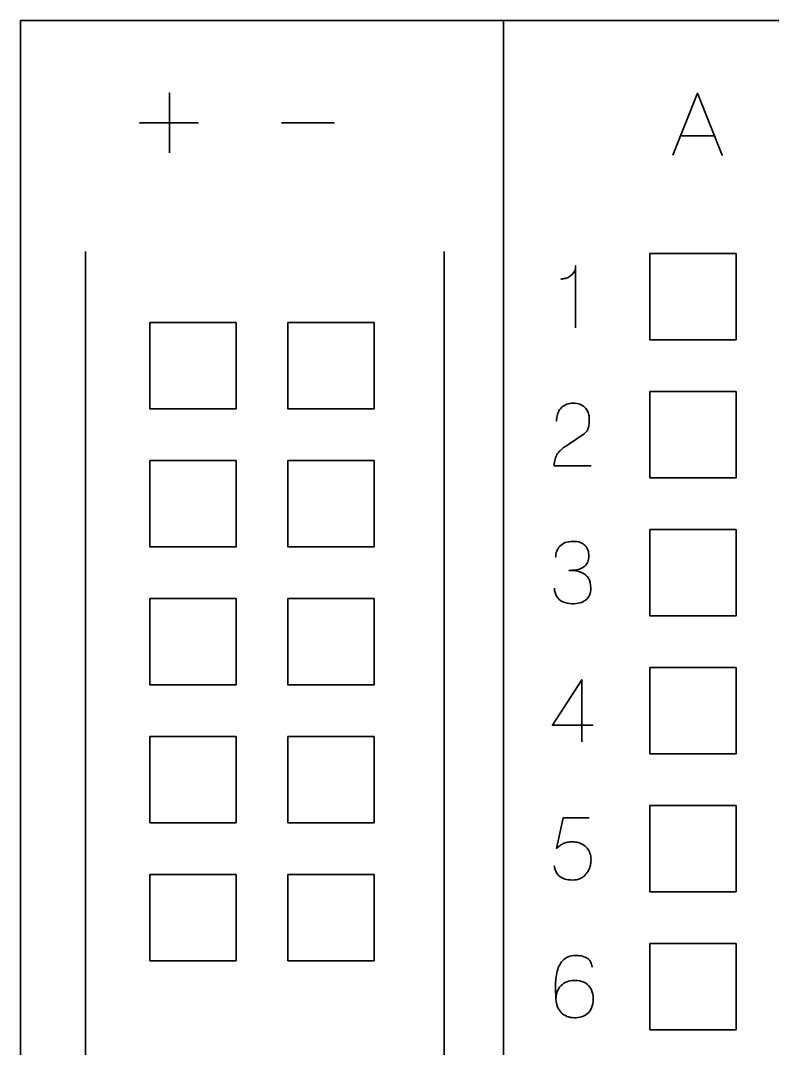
# Model space of a CAD drawing. Header units: centimetres. Extents: x -13.14 to -7.86, y -19.04 to -10.66.
# Drawn here: x -13.135 to -11.751, y -12.551 to -10.659 of the extents above; entities that cross this region are included whole.
import ezdxf

# ---------------------------------------------------------------- set-up
doc = ezdxf.new("R2010")
doc.units = ezdxf.units.CM
doc.header["$MEASUREMENT"] = 0
doc.layers.add('Layer 1', color=7, linetype='Continuous')

msp = doc.modelspace()

# ---------------------------------------------------------------- linework, layer by layer
at = {"layer": 'Layer 1', "color": 250, "lineweight": 35}
for points, knots in [([(-13.13514, -10.659), (-13.13514, -10.659), (-12.24614, -10.659), (-12.24614, -10.659), (-12.24614, -10.659), (-12.24614, -10.659), (-12.24614, -19.041), (-12.24614, -19.041), (-12.24614, -19.041), (-12.24614, -19.041), (-13.13514, -19.041), (-13.13514, -19.041), (-13.13514, -19.041), (-13.13514, -19.041), (-13.13514, -10.659), (-13.13514, -10.659)], [0, 0, 0, 0, 0.25, 0.25, 0.25, 0.25, 0.5, 0.5, 0.5, 0.5, 0.75, 0.75, 0.75, 0.75, 1, 1, 1, 1]), ([(-12.24632, -10.659), (-12.24632, -10.659), (-8.75382, -10.659), (-8.75382, -10.659), (-8.75382, -10.659), (-8.75382, -10.659), (-8.75382, -19.041), (-8.75382, -19.041), (-8.75382, -19.041), (-8.75382, -19.041), (-12.24632, -19.041), (-12.24632, -19.041), (-12.24632, -19.041), (-12.24632, -19.041), (-12.24632, -10.659), (-12.24632, -10.659)], [0, 0, 0, 0, 0.25, 0.25, 0.25, 0.25, 0.5, 0.5, 0.5, 0.5, 0.75, 0.75, 0.75, 0.75, 1, 1, 1, 1]), ([(-12.86072, -10.90247), (-12.86072, -10.90247), (-12.86072, -10.84727), (-12.86072, -10.84727), (-12.86072, -10.84727), (-12.86072, -10.84727), (-12.91574, -10.84727), (-12.91574, -10.84727), (-12.91574, -10.84727), (-12.91574, -10.84727), (-12.86072, -10.84727), (-12.86072, -10.84727), (-12.86072, -10.84727), (-12.86072, -10.84727), (-12.86072, -10.79208), (-12.86072, -10.79208), (-12.86072, -10.79208), (-12.86072, -10.79208), (-12.86072, -10.84727), (-12.86072, -10.84727), (-12.86072, -10.84727), (-12.86072, -10.84727), (-12.80824, -10.84727), (-12.80824, -10.84727), (-12.80824, -10.84727), (-12.80824, -10.84727), (-12.86072, -10.84727), (-12.86072, -10.84727), (-12.86072, -10.84727), (-12.86072, -10.84727), (-12.86072, -10.90247), (-12.86072, -10.90247)], [0, 0, 0, 0, 0.125, 0.125, 0.125, 0.125, 0.25, 0.25, 0.25, 0.25, 0.375, 0.375, 0.375, 0.375, 0.5, 0.5, 0.5, 0.5, 0.625, 0.625, 0.625, 0.625, 0.75, 0.75, 0.75, 0.75, 0.875, 0.875, 0.875, 0.875, 1, 1, 1, 1]), ([(-11.93421, -10.90704), (-11.93421, -10.90704), (-11.8889, -10.79279), (-11.8889, -10.79279), (-11.8889, -10.79279), (-11.8889, -10.79279), (-11.84343, -10.90704), (-11.84343, -10.90704), (-11.84343, -10.90704), (-11.84343, -10.90704), (-11.8889, -10.79279), (-11.8889, -10.79279), (-11.8889, -10.79279), (-11.8889, -10.79279), (-11.93421, -10.90704), (-11.93421, -10.90704)], [0, 0, 0, 0, 0.25, 0.25, 0.25, 0.25, 0.5, 0.5, 0.5, 0.5, 0.75, 0.75, 0.75, 0.75, 1, 1, 1, 1]), ([(-12.65478, -10.84727), (-12.65478, -10.84727), (-12.55786, -10.84727), (-12.55786, -10.84727), (-12.55786, -10.84727), (-12.55786, -10.84727), (-12.65478, -10.84727), (-12.65478, -10.84727)], [0, 0, 0, 0, 0.5, 0.5, 0.5, 0.5, 1, 1, 1, 1]), ([(-11.91995, -10.87107), (-11.91995, -10.87107), (-11.85785, -10.87107), (-11.85785, -10.87107), (-11.85785, -10.87107), (-11.85785, -10.87107), (-11.91995, -10.87107), (-11.91995, -10.87107)], [0, 0, 0, 0, 0.5, 0.5, 0.5, 0.5, 1, 1, 1, 1]), ([(-11.97644, -11.08803), (-11.97644, -11.08803), (-11.81769, -11.08803), (-11.81769, -11.08803), (-11.81769, -11.08803), (-11.81769, -11.08803), (-11.81769, -11.24678), (-11.81769, -11.24678), (-11.81769, -11.24678), (-11.81769, -11.24678), (-11.97644, -11.24678), (-11.97644, -11.24678), (-11.97644, -11.24678), (-11.97644, -11.24678), (-11.97644, -11.08803), (-11.97644, -11.08803)], [0, 0, 0, 0, 0.25, 0.25, 0.25, 0.25, 0.5, 0.5, 0.5, 0.5, 0.75, 0.75, 0.75, 0.75, 1, 1, 1, 1]), ([(-12.1132, -11.22454), (-12.1132, -11.22454), (-12.1132, -11.11029), (-12.1132, -11.11029), (-12.1132, -11.11029), (-12.11322, -11.11417), (-12.11391, -11.1175), (-12.11523, -11.12027), (-12.11523, -11.12027), (-12.11653, -11.12307), (-12.11824, -11.12537), (-12.12036, -11.12722), (-12.12036, -11.12722), (-12.12247, -11.12907), (-12.12474, -11.13055), (-12.12717, -11.13166), (-12.12717, -11.13166), (-12.1296, -11.13274), (-12.13194, -11.13356), (-12.13421, -11.13406), (-12.13421, -11.13406), (-12.13651, -11.13459), (-12.13846, -11.1349), (-12.14013, -11.13501), (-12.14013, -11.13501), (-12.13846, -11.1349), (-12.13651, -11.13459), (-12.13421, -11.13406), (-12.13421, -11.13406), (-12.13194, -11.13356), (-12.1296, -11.13274), (-12.12717, -11.13166), (-12.12717, -11.13166), (-12.12474, -11.13055), (-12.12247, -11.12907), (-12.12036, -11.12722), (-12.12036, -11.12722), (-12.11824, -11.12537), (-12.11653, -11.12307), (-12.11523, -11.12027), (-12.11523, -11.12027), (-12.11391, -11.1175), (-12.11322, -11.11417), (-12.1132, -11.11029), (-12.1132, -11.11029), (-12.1132, -11.11029), (-12.1132, -11.22454), (-12.1132, -11.22454)], [0, 0, 0, 0, 0.0833333, 0.0833333, 0.0833333, 0.0833333, 0.1666667, 0.1666667, 0.1666667, 0.1666667, 0.25, 0.25, 0.25, 0.25, 0.3333333, 0.3333333, 0.3333333, 0.3333333, 0.4166667, 0.4166667, 0.4166667, 0.4166667, 0.5, 0.5, 0.5, 0.5, 0.5833333, 0.5833333, 0.5833333, 0.5833333, 0.6666667, 0.6666667, 0.6666667, 0.6666667, 0.75, 0.75, 0.75, 0.75, 0.8333333, 0.8333333, 0.8333333, 0.8333333, 0.9166667, 0.9166667, 0.9166667, 0.9166667, 1, 1, 1, 1]), ([(-12.89701, -11.21503), (-12.89701, -11.21503), (-12.73826, -11.21503), (-12.73826, -11.21503), (-12.73826, -11.21503), (-12.73826, -11.21503), (-12.73826, -11.37378), (-12.73826, -11.37378), (-12.73826, -11.37378), (-12.73826, -11.37378), (-12.89701, -11.37378), (-12.89701, -11.37378), (-12.89701, -11.37378), (-12.89701, -11.37378), (-12.89701, -11.21503), (-12.89701, -11.21503)], [0, 0, 0, 0, 0.25, 0.25, 0.25, 0.25, 0.5, 0.5, 0.5, 0.5, 0.75, 0.75, 0.75, 0.75, 1, 1, 1, 1]), ([(-12.64301, -11.21503), (-12.64301, -11.21503), (-12.48426, -11.21503), (-12.48426, -11.21503), (-12.48426, -11.21503), (-12.48426, -11.21503), (-12.48426, -11.37378), (-12.48426, -11.37378), (-12.48426, -11.37378), (-12.48426, -11.37378), (-12.64301, -11.37378), (-12.64301, -11.37378), (-12.64301, -11.37378), (-12.64301, -11.37378), (-12.64301, -11.21503), (-12.64301, -11.21503)], [0, 0, 0, 0, 0.25, 0.25, 0.25, 0.25, 0.5, 0.5, 0.5, 0.5, 0.75, 0.75, 0.75, 0.75, 1, 1, 1, 1]), ([(-11.97644, -11.34203), (-11.97644, -11.34203), (-11.81769, -11.34203), (-11.81769, -11.34203), (-11.81769, -11.34203), (-11.81769, -11.34203), (-11.81769, -11.50078), (-11.81769, -11.50078), (-11.81769, -11.50078), (-11.81769, -11.50078), (-11.97644, -11.50078), (-11.97644, -11.50078), (-11.97644, -11.50078), (-11.97644, -11.50078), (-11.97644, -11.34203), (-11.97644, -11.34203)], [0, 0, 0, 0, 0.25, 0.25, 0.25, 0.25, 0.5, 0.5, 0.5, 0.5, 0.75, 0.75, 0.75, 0.75, 1, 1, 1, 1]), ([(-12.08477, -11.47854), (-12.08477, -11.47854), (-12.15273, -11.47854), (-12.15273, -11.47854), (-12.15273, -11.47854), (-12.15259, -11.47394), (-12.15201, -11.46988), (-12.15104, -11.46639), (-12.15104, -11.46639), (-12.15003, -11.46291), (-12.14869, -11.45984), (-12.14702, -11.4572), (-12.14702, -11.4572), (-12.14533, -11.45456), (-12.14341, -11.45221), (-12.14122, -11.45015), (-12.14122, -11.45015), (-12.13903, -11.44806), (-12.13668, -11.44616), (-12.13414, -11.44437), (-12.13414, -11.44437), (-12.13161, -11.4426), (-12.12899, -11.44083), (-12.12627, -11.43908), (-12.12627, -11.43908), (-12.12627, -11.43908), (-12.09918, -11.42102), (-12.09918, -11.42102), (-12.09918, -11.42102), (-12.0964, -11.41906), (-12.09424, -11.41693), (-12.09271, -11.41463), (-12.09271, -11.41463), (-12.09116, -11.41233), (-12.09008, -11.4099), (-12.08942, -11.40734), (-12.08942, -11.40734), (-12.08878, -11.4048), (-12.08839, -11.40219), (-12.08825, -11.39955), (-12.08825, -11.39955), (-12.08812, -11.39688), (-12.08807, -11.39421), (-12.08809, -11.39155), (-12.08809, -11.39155), (-12.08809, -11.38935), (-12.08839, -11.387), (-12.08897, -11.38447), (-12.08897, -11.38447), (-12.08957, -11.38196), (-12.09052, -11.37945), (-12.09187, -11.37697), (-12.09187, -11.37697), (-12.09321, -11.37448), (-12.095, -11.37221), (-12.09725, -11.37015), (-12.09725, -11.37015), (-12.09949, -11.36812), (-12.10227, -11.36648), (-12.10557, -11.36524), (-12.10557, -11.36524), (-12.10887, -11.364), (-12.11275, -11.36337), (-12.11724, -11.36334), (-12.11724, -11.36334), (-12.12176, -11.36337), (-12.12575, -11.364), (-12.12918, -11.36521), (-12.12918, -11.36521), (-12.13261, -11.36643), (-12.13554, -11.36812), (-12.13797, -11.37026), (-12.13797, -11.37026), (-12.1404, -11.3724), (-12.14236, -11.37488), (-12.14389, -11.37765), (-12.14389, -11.37765), (-12.14541, -11.38043), (-12.14652, -11.38338), (-12.14723, -11.3865), (-12.14723, -11.3865), (-12.14795, -11.38962), (-12.14829, -11.39279), (-12.14829, -11.39598), (-12.14829, -11.39598), (-12.14829, -11.39279), (-12.14795, -11.38962), (-12.14723, -11.3865), (-12.14723, -11.3865), (-12.14652, -11.38338), (-12.14541, -11.38043), (-12.14389, -11.37765), (-12.14389, -11.37765), (-12.14236, -11.37488), (-12.1404, -11.3724), (-12.13797, -11.37026), (-12.13797, -11.37026), (-12.13554, -11.36812), (-12.13261, -11.36643), (-12.12918, -11.36521), (-12.12918, -11.36521), (-12.12575, -11.364), (-12.12176, -11.36337), (-12.11724, -11.36334), (-12.11724, -11.36334), (-12.11275, -11.36337), (-12.10887, -11.364), (-12.10557, -11.36524), (-12.10557, -11.36524), (-12.10227, -11.36648), (-12.09949, -11.36812), (-12.09725, -11.37015), (-12.09725, -11.37015), (-12.095, -11.37221), (-12.09321, -11.37448), (-12.09187, -11.37697), (-12.09187, -11.37697), (-12.09052, -11.37945), (-12.08957, -11.38196), (-12.08897, -11.38447), (-12.08897, -11.38447), (-12.08839, -11.387), (-12.08809, -11.38935), (-12.08809, -11.39155), (-12.08809, -11.39155), (-12.08807, -11.39421), (-12.08812, -11.39688), (-12.08825, -11.39955), (-12.08825, -11.39955), (-12.08839, -11.40219), (-12.08878, -11.4048), (-12.08942, -11.40734), (-12.08942, -11.40734), (-12.09008, -11.4099), (-12.09116, -11.41233), (-12.09271, -11.41463), (-12.09271, -11.41463), (-12.09424, -11.41693), (-12.0964, -11.41906), (-12.09918, -11.42102), (-12.09918, -11.42102), (-12.09918, -11.42102), (-12.12627, -11.43908), (-12.12627, -11.43908), (-12.12627, -11.43908), (-12.12899, -11.44083), (-12.13161, -11.4426), (-12.13414, -11.44437), (-12.13414, -11.44437), (-12.13668, -11.44616), (-12.13903, -11.44806), (-12.14122, -11.45015), (-12.14122, -11.45015), (-12.14341, -11.45221), (-12.14533, -11.45456), (-12.14702, -11.4572), (-12.14702, -11.4572), (-12.14869, -11.45984), (-12.15003, -11.46291), (-12.15104, -11.46639), (-12.15104, -11.46639), (-12.15201, -11.46988), (-12.15259, -11.47394), (-12.15273, -11.47854), (-12.15273, -11.47854), (-12.15273, -11.47854), (-12.08477, -11.47854), (-12.08477, -11.47854)], [0, 0, 0, 0, 0.0238095, 0.0238095, 0.0238095, 0.0238095, 0.047619, 0.047619, 0.047619, 0.047619, 0.0714286, 0.0714286, 0.0714286, 0.0714286, 0.0952381, 0.0952381, 0.0952381, 0.0952381, 0.1190476, 0.1190476, 0.1190476, 0.1190476, 0.1428571, 0.1428571, 0.1428571, 0.1428571, 0.1666667, 0.1666667, 0.1666667, 0.1666667, 0.1904762, 0.1904762, 0.1904762, 0.1904762, 0.2142857, 0.2142857, 0.2142857, 0.2142857, 0.2380952, 0.2380952, 0.2380952, 0.2380952, 0.2619048, 0.2619048, 0.2619048, 0.2619048, 0.2857143, 0.2857143, 0.2857143, 0.2857143, 0.3095238, 0.3095238, 0.3095238, 0.3095238, 0.3333333, 0.3333333, 0.3333333, 0.3333333, 0.3571429, 0.3571429, 0.3571429, 0.3571429, 0.3809524, 0.3809524, 0.3809524, 0.3809524, 0.4047619, 0.4047619, 0.4047619, 0.4047619, 0.4285714, 0.4285714, 0.4285714, 0.4285714, 0.452381, 0.452381, 0.452381, 0.452381, 0.4761905, 0.4761905, 0.4761905, 0.4761905, 0.5, 0.5, 0.5, 0.5, 0.5238095, 0.5238095, 0.5238095, 0.5238095, 0.547619, 0.547619, 0.547619, 0.547619, 0.5714286, 0.5714286, 0.5714286, 0.5714286, 0.5952381, 0.5952381, 0.5952381, 0.5952381, 0.6190476, 0.6190476, 0.6190476, 0.6190476, 0.6428571, 0.6428571, 0.6428571, 0.6428571, 0.6666667, 0.6666667, 0.6666667, 0.6666667, 0.6904762, 0.6904762, 0.6904762, 0.6904762, 0.7142857, 0.7142857, 0.7142857, 0.7142857, 0.7380952, 0.7380952, 0.7380952, 0.7380952, 0.7619048, 0.7619048, 0.7619048, 0.7619048, 0.7857143, 0.7857143, 0.7857143, 0.7857143, 0.8095238, 0.8095238, 0.8095238, 0.8095238, 0.8333333, 0.8333333, 0.8333333, 0.8333333, 0.8571429, 0.8571429, 0.8571429, 0.8571429, 0.8809524, 0.8809524, 0.8809524, 0.8809524, 0.9047619, 0.9047619, 0.9047619, 0.9047619, 0.9285714, 0.9285714, 0.9285714, 0.9285714, 0.952381, 0.952381, 0.952381, 0.952381, 0.9761905, 0.9761905, 0.9761905, 0.9761905, 1, 1, 1, 1]), ([(-12.89701, -11.46903), (-12.89701, -11.46903), (-12.73826, -11.46903), (-12.73826, -11.46903), (-12.73826, -11.46903), (-12.73826, -11.46903), (-12.73826, -11.62778), (-12.73826, -11.62778), (-12.73826, -11.62778), (-12.73826, -11.62778), (-12.89701, -11.62778), (-12.89701, -11.62778), (-12.89701, -11.62778), (-12.89701, -11.62778), (-12.89701, -11.46903), (-12.89701, -11.46903)], [0, 0, 0, 0, 0.25, 0.25, 0.25, 0.25, 0.5, 0.5, 0.5, 0.5, 0.75, 0.75, 0.75, 0.75, 1, 1, 1, 1]), ([(-12.64301, -11.46903), (-12.64301, -11.46903), (-12.48426, -11.46903), (-12.48426, -11.46903), (-12.48426, -11.46903), (-12.48426, -11.46903), (-12.48426, -11.62778), (-12.48426, -11.62778), (-12.48426, -11.62778), (-12.48426, -11.62778), (-12.64301, -11.62778), (-12.64301, -11.62778), (-12.64301, -11.62778), (-12.64301, -11.62778), (-12.64301, -11.46903), (-12.64301, -11.46903)], [0, 0, 0, 0, 0.25, 0.25, 0.25, 0.25, 0.5, 0.5, 0.5, 0.5, 0.75, 0.75, 0.75, 0.75, 1, 1, 1, 1]), ([(-11.97644, -11.59603), (-11.97644, -11.59603), (-11.81769, -11.59603), (-11.81769, -11.59603), (-11.81769, -11.59603), (-11.81769, -11.59603), (-11.81769, -11.75478), (-11.81769, -11.75478), (-11.81769, -11.75478), (-11.81769, -11.75478), (-11.97644, -11.75478), (-11.97644, -11.75478), (-11.97644, -11.75478), (-11.97644, -11.75478), (-11.97644, -11.59603), (-11.97644, -11.59603)], [0, 0, 0, 0, 0.25, 0.25, 0.25, 0.25, 0.5, 0.5, 0.5, 0.5, 0.75, 0.75, 0.75, 0.75, 1, 1, 1, 1]), ([(-12.15218, -11.70386), (-12.15215, -11.70956), (-12.15083, -11.71453), (-12.14821, -11.71883), (-12.14821, -11.71883), (-12.1456, -11.72311), (-12.14189, -11.72647), (-12.13703, -11.72887), (-12.13703, -11.72887), (-12.13217, -11.73127), (-12.12633, -11.73249), (-12.11954, -11.73254), (-12.11954, -11.73254), (-12.11445, -11.73254), (-12.10982, -11.73201), (-12.10563, -11.7309), (-12.10563, -11.7309), (-12.10145, -11.72979), (-12.09786, -11.72808), (-12.09482, -11.72573), (-12.09482, -11.72573), (-12.0918, -11.72338), (-12.08947, -11.72034), (-12.08781, -11.71664), (-12.08781, -11.71664), (-12.08617, -11.71292), (-12.08535, -11.70845), (-12.08533, -11.70322), (-12.08533, -11.70322), (-12.0853, -11.69625), (-12.08673, -11.69036), (-12.08955, -11.68558), (-12.08955, -11.68558), (-12.09237, -11.6808), (-12.09675, -11.67721), (-12.10264, -11.67475), (-12.10264, -11.67475), (-12.10853, -11.6723), (-12.11608, -11.67106), (-12.12525, -11.67106), (-12.12525, -11.67106), (-12.11841, -11.67108), (-12.11268, -11.67045), (-12.108, -11.66916), (-12.108, -11.66916), (-12.10335, -11.66786), (-12.09963, -11.66604), (-12.09683, -11.66366), (-12.09683, -11.66366), (-12.09403, -11.66131), (-12.092, -11.65851), (-12.09079, -11.65529), (-12.09079, -11.65529), (-12.08955, -11.6521), (-12.08894, -11.64858), (-12.08897, -11.64475), (-12.08897, -11.64475), (-12.08894, -11.64092), (-12.08947, -11.63738), (-12.09053, -11.63411), (-12.09053, -11.63411), (-12.09156, -11.63084), (-12.09324, -11.62796), (-12.09554, -11.6255), (-12.09554, -11.6255), (-12.09783, -11.62304), (-12.10087, -11.62112), (-12.1046, -11.61974), (-12.1046, -11.61974), (-12.10835, -11.61837), (-12.11291, -11.61768), (-12.11828, -11.61766), (-12.11828, -11.61766), (-12.12361, -11.61768), (-12.12829, -11.61848), (-12.13225, -11.62001), (-12.13225, -11.62001), (-12.13623, -11.62154), (-12.13951, -11.62363), (-12.14215, -11.62629), (-12.14215, -11.62629), (-12.14476, -11.62896), (-12.14671, -11.632), (-12.148, -11.63543), (-12.148, -11.63543), (-12.14932, -11.63886), (-12.14996, -11.64251), (-12.14996, -11.64634), (-12.14996, -11.64634), (-12.14996, -11.64251), (-12.14932, -11.63886), (-12.148, -11.63543), (-12.148, -11.63543), (-12.14671, -11.632), (-12.14476, -11.62896), (-12.14215, -11.62629), (-12.14215, -11.62629), (-12.13951, -11.62363), (-12.13623, -11.62154), (-12.13225, -11.62001), (-12.13225, -11.62001), (-12.12829, -11.61848), (-12.12361, -11.61768), (-12.11828, -11.61766), (-12.11828, -11.61766), (-12.11291, -11.61768), (-12.10835, -11.61837), (-12.1046, -11.61974), (-12.1046, -11.61974), (-12.10087, -11.62112), (-12.09783, -11.62304), (-12.09554, -11.6255), (-12.09554, -11.6255), (-12.09324, -11.62796), (-12.09156, -11.63084), (-12.09053, -11.63411), (-12.09053, -11.63411), (-12.08947, -11.63738), (-12.08894, -11.64092), (-12.08897, -11.64475), (-12.08897, -11.64475), (-12.08894, -11.64858), (-12.08955, -11.6521), (-12.09079, -11.65529), (-12.09079, -11.65529), (-12.092, -11.65851), (-12.09403, -11.66131), (-12.09683, -11.66366), (-12.09683, -11.66366), (-12.09963, -11.66604), (-12.10335, -11.66786), (-12.108, -11.66916), (-12.108, -11.66916), (-12.11268, -11.67045), (-12.11841, -11.67108), (-12.12525, -11.67106), (-12.12525, -11.67106), (-12.11608, -11.67106), (-12.10853, -11.6723), (-12.10264, -11.67475), (-12.10264, -11.67475), (-12.09675, -11.67721), (-12.09237, -11.6808), (-12.08955, -11.68558), (-12.08955, -11.68558), (-12.08673, -11.69036), (-12.0853, -11.69625), (-12.08533, -11.70322), (-12.08533, -11.70322), (-12.08535, -11.70845), (-12.08617, -11.71292), (-12.08781, -11.71664), (-12.08781, -11.71664), (-12.08947, -11.72034), (-12.0918, -11.72338), (-12.09482, -11.72573), (-12.09482, -11.72573), (-12.09786, -11.72808), (-12.10145, -11.72979), (-12.10563, -11.7309), (-12.10563, -11.7309), (-12.10982, -11.73201), (-12.11445, -11.73254), (-12.11954, -11.73254), (-12.11954, -11.73254), (-12.12633, -11.73249), (-12.13217, -11.73127), (-12.13703, -11.72887), (-12.13703, -11.72887), (-12.14189, -11.72647), (-12.1456, -11.72311), (-12.14821, -11.71883), (-12.14821, -11.71883), (-12.15083, -11.71453), (-12.15215, -11.70956), (-12.15218, -11.70386)], [0, 0, 0, 0, 0.0227273, 0.0227273, 0.0227273, 0.0227273, 0.0454545, 0.0454545, 0.0454545, 0.0454545, 0.0681818, 0.0681818, 0.0681818, 0.0681818, 0.0909091, 0.0909091, 0.0909091, 0.0909091, 0.1136364, 0.1136364, 0.1136364, 0.1136364, 0.1363636, 0.1363636, 0.1363636, 0.1363636, 0.1590909, 0.1590909, 0.1590909, 0.1590909, 0.1818182, 0.1818182, 0.1818182, 0.1818182, 0.2045455, 0.2045455, 0.2045455, 0.2045455, 0.2272727, 0.2272727, 0.2272727, 0.2272727, 0.25, 0.25, 0.25, 0.25, 0.2727273, 0.2727273, 0.2727273, 0.2727273, 0.2954545, 0.2954545, 0.2954545, 0.2954545, 0.3181818, 0.3181818, 0.3181818, 0.3181818, 0.3409091, 0.3409091, 0.3409091, 0.3409091, 0.3636364, 0.3636364, 0.3636364, 0.3636364, 0.3863636, 0.3863636, 0.3863636, 0.3863636, 0.4090909, 0.4090909, 0.4090909, 0.4090909, 0.4318182, 0.4318182, 0.4318182, 0.4318182, 0.4545455, 0.4545455, 0.4545455, 0.4545455, 0.4772727, 0.4772727, 0.4772727, 0.4772727, 0.5, 0.5, 0.5, 0.5, 0.5227273, 0.5227273, 0.5227273, 0.5227273, 0.5454545, 0.5454545, 0.5454545, 0.5454545, 0.5681818, 0.5681818, 0.5681818, 0.5681818, 0.5909091, 0.5909091, 0.5909091, 0.5909091, 0.6136364, 0.6136364, 0.6136364, 0.6136364, 0.6363636, 0.6363636, 0.6363636, 0.6363636, 0.6590909, 0.6590909, 0.6590909, 0.6590909, 0.6818182, 0.6818182, 0.6818182, 0.6818182, 0.7045455, 0.7045455, 0.7045455, 0.7045455, 0.7272727, 0.7272727, 0.7272727, 0.7272727, 0.75, 0.75, 0.75, 0.75, 0.7727273, 0.7727273, 0.7727273, 0.7727273, 0.7954545, 0.7954545, 0.7954545, 0.7954545, 0.8181818, 0.8181818, 0.8181818, 0.8181818, 0.8409091, 0.8409091, 0.8409091, 0.8409091, 0.8636364, 0.8636364, 0.8636364, 0.8636364, 0.8863636, 0.8863636, 0.8863636, 0.8863636, 0.9090909, 0.9090909, 0.9090909, 0.9090909, 0.9318182, 0.9318182, 0.9318182, 0.9318182, 0.9545455, 0.9545455, 0.9545455, 0.9545455, 0.9772727, 0.9772727, 0.9772727, 0.9772727, 1, 1, 1, 1]), ([(-12.89701, -11.72303), (-12.89701, -11.72303), (-12.73826, -11.72303), (-12.73826, -11.72303), (-12.73826, -11.72303), (-12.73826, -11.72303), (-12.73826, -11.88178), (-12.73826, -11.88178), (-12.73826, -11.88178), (-12.73826, -11.88178), (-12.89701, -11.88178), (-12.89701, -11.88178), (-12.89701, -11.88178), (-12.89701, -11.88178), (-12.89701, -11.72303), (-12.89701, -11.72303)], [0, 0, 0, 0, 0.25, 0.25, 0.25, 0.25, 0.5, 0.5, 0.5, 0.5, 0.75, 0.75, 0.75, 0.75, 1, 1, 1, 1]), ([(-12.64301, -11.72303), (-12.64301, -11.72303), (-12.48426, -11.72303), (-12.48426, -11.72303), (-12.48426, -11.72303), (-12.48426, -11.72303), (-12.48426, -11.88178), (-12.48426, -11.88178), (-12.48426, -11.88178), (-12.48426, -11.88178), (-12.64301, -11.88178), (-12.64301, -11.88178), (-12.64301, -11.88178), (-12.64301, -11.88178), (-12.64301, -11.72303), (-12.64301, -11.72303)], [0, 0, 0, 0, 0.25, 0.25, 0.25, 0.25, 0.5, 0.5, 0.5, 0.5, 0.75, 0.75, 0.75, 0.75, 1, 1, 1, 1]), ([(-11.97644, -11.85003), (-11.97644, -11.85003), (-11.81769, -11.85003), (-11.81769, -11.85003), (-11.81769, -11.85003), (-11.81769, -11.85003), (-11.81769, -12.00878), (-11.81769, -12.00878), (-11.81769, -12.00878), (-11.81769, -12.00878), (-11.97644, -12.00878), (-11.97644, -12.00878), (-11.97644, -12.00878), (-11.97644, -12.00878), (-11.97644, -11.85003), (-11.97644, -11.85003)], [0, 0, 0, 0, 0.25, 0.25, 0.25, 0.25, 0.5, 0.5, 0.5, 0.5, 0.75, 0.75, 0.75, 0.75, 1, 1, 1, 1]), ([(-12.10211, -11.98654), (-12.10211, -11.98654), (-12.10211, -11.87229), (-12.10211, -11.87229), (-12.10211, -11.87229), (-12.10211, -11.87229), (-12.15598, -11.95612), (-12.15598, -11.95612), (-12.15598, -11.95612), (-12.15598, -11.95612), (-12.08184, -11.95612), (-12.08184, -11.95612), (-12.08184, -11.95612), (-12.08184, -11.95612), (-12.15598, -11.95612), (-12.15598, -11.95612), (-12.15598, -11.95612), (-12.15598, -11.95612), (-12.10211, -11.87229), (-12.10211, -11.87229), (-12.10211, -11.87229), (-12.10211, -11.87229), (-12.10211, -11.98654), (-12.10211, -11.98654)], [0, 0, 0, 0, 0.1666667, 0.1666667, 0.1666667, 0.1666667, 0.3333333, 0.3333333, 0.3333333, 0.3333333, 0.5, 0.5, 0.5, 0.5, 0.6666667, 0.6666667, 0.6666667, 0.6666667, 0.8333333, 0.8333333, 0.8333333, 0.8333333, 1, 1, 1, 1]), ([(-12.89701, -11.97703), (-12.89701, -11.97703), (-12.73826, -11.97703), (-12.73826, -11.97703), (-12.73826, -11.97703), (-12.73826, -11.97703), (-12.73826, -12.13578), (-12.73826, -12.13578), (-12.73826, -12.13578), (-12.73826, -12.13578), (-12.89701, -12.13578), (-12.89701, -12.13578), (-12.89701, -12.13578), (-12.89701, -12.13578), (-12.89701, -11.97703), (-12.89701, -11.97703)], [0, 0, 0, 0, 0.25, 0.25, 0.25, 0.25, 0.5, 0.5, 0.5, 0.5, 0.75, 0.75, 0.75, 0.75, 1, 1, 1, 1]), ([(-12.64301, -11.97703), (-12.64301, -11.97703), (-12.48426, -11.97703), (-12.48426, -11.97703), (-12.48426, -11.97703), (-12.48426, -11.97703), (-12.48426, -12.13578), (-12.48426, -12.13578), (-12.48426, -12.13578), (-12.48426, -12.13578), (-12.64301, -12.13578), (-12.64301, -12.13578), (-12.64301, -12.13578), (-12.64301, -12.13578), (-12.64301, -11.97703), (-12.64301, -11.97703)], [0, 0, 0, 0, 0.25, 0.25, 0.25, 0.25, 0.5, 0.5, 0.5, 0.5, 0.75, 0.75, 0.75, 0.75, 1, 1, 1, 1]), ([(-11.97644, -12.10403), (-11.97644, -12.10403), (-11.81769, -12.10403), (-11.81769, -12.10403), (-11.81769, -12.10403), (-11.81769, -12.10403), (-11.81769, -12.26278), (-11.81769, -12.26278), (-11.81769, -12.26278), (-11.81769, -12.26278), (-11.97644, -12.26278), (-11.97644, -12.26278), (-11.97644, -12.26278), (-11.97644, -12.26278), (-11.97644, -12.10403), (-11.97644, -12.10403)], [0, 0, 0, 0, 0.25, 0.25, 0.25, 0.25, 0.5, 0.5, 0.5, 0.5, 0.75, 0.75, 0.75, 0.75, 1, 1, 1, 1]), ([(-12.08849, -12.12629), (-12.08849, -12.12629), (-12.13602, -12.12629), (-12.13602, -12.12629), (-12.13602, -12.12629), (-12.13602, -12.12629), (-12.14868, -12.18302), (-12.14868, -12.18302), (-12.14868, -12.18302), (-12.14647, -12.18112), (-12.14435, -12.1794), (-12.14233, -12.1779), (-12.14233, -12.1779), (-12.14032, -12.17639), (-12.13821, -12.17512), (-12.13597, -12.17407), (-12.13597, -12.17407), (-12.13375, -12.17301), (-12.13121, -12.17222), (-12.12836, -12.17166), (-12.12836, -12.17166), (-12.12553, -12.17111), (-12.12215, -12.17082), (-12.11827, -12.17082), (-12.11827, -12.17082), (-12.1151, -12.17082), (-12.11193, -12.17124), (-12.10876, -12.17211), (-12.10876, -12.17211), (-12.10559, -12.17296), (-12.10258, -12.17425), (-12.09973, -12.17597), (-12.09973, -12.17597), (-12.09685, -12.17771), (-12.09432, -12.17988), (-12.09211, -12.18249), (-12.09211, -12.18249), (-12.08986, -12.18511), (-12.08809, -12.18817), (-12.08683, -12.19168), (-12.08683, -12.19168), (-12.08553, -12.19519), (-12.08487, -12.19918), (-12.08485, -12.20362), (-12.08485, -12.20362), (-12.08482, -12.20526), (-12.085, -12.20732), (-12.08537, -12.20975), (-12.08537, -12.20975), (-12.08572, -12.21218), (-12.08635, -12.21482), (-12.08725, -12.21762), (-12.08725, -12.21762), (-12.08815, -12.22042), (-12.08941, -12.22319), (-12.09103, -12.22594), (-12.09103, -12.22594), (-12.09263, -12.22868), (-12.09469, -12.23119), (-12.09717, -12.23346), (-12.09717, -12.23346), (-12.09965, -12.23573), (-12.10266, -12.23756), (-12.10617, -12.23893), (-12.10617, -12.23893), (-12.10971, -12.24028), (-12.11386, -12.24099), (-12.11859, -12.24102), (-12.11859, -12.24102), (-12.12424, -12.24099), (-12.12899, -12.24038), (-12.13285, -12.23925), (-12.13285, -12.23925), (-12.1367, -12.23808), (-12.13985, -12.23658), (-12.14228, -12.23468), (-12.14228, -12.23468), (-12.14472, -12.23278), (-12.14662, -12.23069), (-12.148, -12.22842), (-12.148, -12.22842), (-12.14937, -12.22615), (-12.1504, -12.22388), (-12.15109, -12.2216), (-12.15109, -12.2216), (-12.15177, -12.21933), (-12.1523, -12.21725), (-12.15265, -12.21534), (-12.15265, -12.21534), (-12.1523, -12.21725), (-12.15177, -12.21933), (-12.15109, -12.2216), (-12.15109, -12.2216), (-12.1504, -12.22388), (-12.14937, -12.22615), (-12.148, -12.22842), (-12.148, -12.22842), (-12.14662, -12.23069), (-12.14472, -12.23278), (-12.14228, -12.23468), (-12.14228, -12.23468), (-12.13985, -12.23658), (-12.1367, -12.23808), (-12.13285, -12.23925), (-12.13285, -12.23925), (-12.12899, -12.24038), (-12.12424, -12.24099), (-12.11859, -12.24102), (-12.11859, -12.24102), (-12.11386, -12.24099), (-12.10971, -12.24028), (-12.10617, -12.23893), (-12.10617, -12.23893), (-12.10266, -12.23756), (-12.09965, -12.23573), (-12.09717, -12.23346), (-12.09717, -12.23346), (-12.09469, -12.23119), (-12.09263, -12.22868), (-12.09103, -12.22594), (-12.09103, -12.22594), (-12.08941, -12.22319), (-12.08815, -12.22042), (-12.08725, -12.21762), (-12.08725, -12.21762), (-12.08635, -12.21482), (-12.08572, -12.21218), (-12.08537, -12.20975), (-12.08537, -12.20975), (-12.085, -12.20732), (-12.08482, -12.20526), (-12.08485, -12.20362), (-12.08485, -12.20362), (-12.08487, -12.19918), (-12.08553, -12.19519), (-12.08683, -12.19168), (-12.08683, -12.19168), (-12.08809, -12.18817), (-12.08986, -12.18511), (-12.09211, -12.18249), (-12.09211, -12.18249), (-12.09432, -12.17988), (-12.09685, -12.17771), (-12.09973, -12.17597), (-12.09973, -12.17597), (-12.10258, -12.17425), (-12.10559, -12.17296), (-12.10876, -12.17211), (-12.10876, -12.17211), (-12.11193, -12.17124), (-12.1151, -12.17082), (-12.11827, -12.17082), (-12.11827, -12.17082), (-12.12215, -12.17082), (-12.12553, -12.17111), (-12.12836, -12.17166), (-12.12836, -12.17166), (-12.13121, -12.17222), (-12.13375, -12.17301), (-12.13597, -12.17407), (-12.13597, -12.17407), (-12.13821, -12.17512), (-12.14032, -12.17639), (-12.14233, -12.1779), (-12.14233, -12.1779), (-12.14435, -12.1794), (-12.14647, -12.18112), (-12.14868, -12.18302), (-12.14868, -12.18302), (-12.14868, -12.18302), (-12.13602, -12.12629), (-12.13602, -12.12629), (-12.13602, -12.12629), (-12.13602, -12.12629), (-12.08849, -12.12629), (-12.08849, -12.12629)], [0, 0, 0, 0, 0.0227273, 0.0227273, 0.0227273, 0.0227273, 0.0454545, 0.0454545, 0.0454545, 0.0454545, 0.0681818, 0.0681818, 0.0681818, 0.0681818, 0.0909091, 0.0909091, 0.0909091, 0.0909091, 0.1136364, 0.1136364, 0.1136364, 0.1136364, 0.1363636, 0.1363636, 0.1363636, 0.1363636, 0.1590909, 0.1590909, 0.1590909, 0.1590909, 0.1818182, 0.1818182, 0.1818182, 0.1818182, 0.2045455, 0.2045455, 0.2045455, 0.2045455, 0.2272727, 0.2272727, 0.2272727, 0.2272727, 0.25, 0.25, 0.25, 0.25, 0.2727273, 0.2727273, 0.2727273, 0.2727273, 0.2954545, 0.2954545, 0.2954545, 0.2954545, 0.3181818, 0.3181818, 0.3181818, 0.3181818, 0.3409091, 0.3409091, 0.3409091, 0.3409091, 0.3636364, 0.3636364, 0.3636364, 0.3636364, 0.3863636, 0.3863636, 0.3863636, 0.3863636, 0.4090909, 0.4090909, 0.4090909, 0.4090909, 0.4318182, 0.4318182, 0.4318182, 0.4318182, 0.4545455, 0.4545455, 0.4545455, 0.4545455, 0.4772727, 0.4772727, 0.4772727, 0.4772727, 0.5, 0.5, 0.5, 0.5, 0.5227273, 0.5227273, 0.5227273, 0.5227273, 0.5454545, 0.5454545, 0.5454545, 0.5454545, 0.5681818, 0.5681818, 0.5681818, 0.5681818, 0.5909091, 0.5909091, 0.5909091, 0.5909091, 0.6136364, 0.6136364, 0.6136364, 0.6136364, 0.6363636, 0.6363636, 0.6363636, 0.6363636, 0.6590909, 0.6590909, 0.6590909, 0.6590909, 0.6818182, 0.6818182, 0.6818182, 0.6818182, 0.7045455, 0.7045455, 0.7045455, 0.7045455, 0.7272727, 0.7272727, 0.7272727, 0.7272727, 0.75, 0.75, 0.75, 0.75, 0.7727273, 0.7727273, 0.7727273, 0.7727273, 0.7954545, 0.7954545, 0.7954545, 0.7954545, 0.8181818, 0.8181818, 0.8181818, 0.8181818, 0.8409091, 0.8409091, 0.8409091, 0.8409091, 0.8636364, 0.8636364, 0.8636364, 0.8636364, 0.8863636, 0.8863636, 0.8863636, 0.8863636, 0.9090909, 0.9090909, 0.9090909, 0.9090909, 0.9318182, 0.9318182, 0.9318182, 0.9318182, 0.9545455, 0.9545455, 0.9545455, 0.9545455, 0.9772727, 0.9772727, 0.9772727, 0.9772727, 1, 1, 1, 1]), ([(-12.89701, -12.23103), (-12.89701, -12.23103), (-12.73826, -12.23103), (-12.73826, -12.23103), (-12.73826, -12.23103), (-12.73826, -12.23103), (-12.73826, -12.38978), (-12.73826, -12.38978), (-12.73826, -12.38978), (-12.73826, -12.38978), (-12.89701, -12.38978), (-12.89701, -12.38978), (-12.89701, -12.38978), (-12.89701, -12.38978), (-12.89701, -12.23103), (-12.89701, -12.23103)], [0, 0, 0, 0, 0.25, 0.25, 0.25, 0.25, 0.5, 0.5, 0.5, 0.5, 0.75, 0.75, 0.75, 0.75, 1, 1, 1, 1]), ([(-12.64301, -12.23103), (-12.64301, -12.23103), (-12.48426, -12.23103), (-12.48426, -12.23103), (-12.48426, -12.23103), (-12.48426, -12.23103), (-12.48426, -12.38978), (-12.48426, -12.38978), (-12.48426, -12.38978), (-12.48426, -12.38978), (-12.64301, -12.38978), (-12.64301, -12.38978), (-12.64301, -12.38978), (-12.64301, -12.38978), (-12.64301, -12.23103), (-12.64301, -12.23103)], [0, 0, 0, 0, 0.25, 0.25, 0.25, 0.25, 0.5, 0.5, 0.5, 0.5, 0.75, 0.75, 0.75, 0.75, 1, 1, 1, 1]), ([(-11.97644, -12.35803), (-11.97644, -12.35803), (-11.81769, -12.35803), (-11.81769, -12.35803), (-11.81769, -12.35803), (-11.81769, -12.35803), (-11.81769, -12.51678), (-11.81769, -12.51678), (-11.81769, -12.51678), (-11.81769, -12.51678), (-11.97644, -12.51678), (-11.97644, -12.51678), (-11.97644, -12.51678), (-11.97644, -12.51678), (-11.97644, -12.35803), (-11.97644, -12.35803)], [0, 0, 0, 0, 0.25, 0.25, 0.25, 0.25, 0.5, 0.5, 0.5, 0.5, 0.75, 0.75, 0.75, 0.75, 1, 1, 1, 1]), ([(-12.14948, -12.46015), (-12.14945, -12.45498), (-12.14861, -12.4503), (-12.14693, -12.44608), (-12.14693, -12.44608), (-12.14526, -12.44188), (-12.14291, -12.43826), (-12.13988, -12.43522), (-12.13988, -12.43522), (-12.13686, -12.43221), (-12.1333, -12.42989), (-12.12923, -12.42825), (-12.12923, -12.42825), (-12.12517, -12.42661), (-12.1207, -12.42579), (-12.1159, -12.42577), (-12.1159, -12.42577), (-12.11106, -12.42574), (-12.10655, -12.42635), (-12.10235, -12.42756), (-12.10235, -12.42756), (-12.09815, -12.42875), (-12.09449, -12.43071), (-12.09129, -12.4334), (-12.09129, -12.4334), (-12.0881, -12.43607), (-12.08559, -12.43961), (-12.08379, -12.44402), (-12.08379, -12.44402), (-12.08199, -12.44843), (-12.08107, -12.45379), (-12.08104, -12.46015), (-12.08104, -12.46015), (-12.08107, -12.46652), (-12.08199, -12.47188), (-12.08379, -12.47629), (-12.08379, -12.47629), (-12.08559, -12.4807), (-12.0881, -12.48424), (-12.09129, -12.48691), (-12.09129, -12.48691), (-12.09449, -12.4896), (-12.09815, -12.49156), (-12.10235, -12.49274), (-12.10235, -12.49274), (-12.10655, -12.49396), (-12.11106, -12.49457), (-12.1159, -12.49454), (-12.1159, -12.49454), (-12.1207, -12.49451), (-12.12511, -12.49369), (-12.12915, -12.49206), (-12.12915, -12.49206), (-12.13317, -12.49042), (-12.13665, -12.4881), (-12.13964, -12.48506), (-12.13964, -12.48506), (-12.14262, -12.48205), (-12.14497, -12.47843), (-12.14666, -12.4742), (-12.14666, -12.4742), (-12.14837, -12.47001), (-12.14929, -12.46533), (-12.14948, -12.46015), (-12.14948, -12.46015), (-12.14958, -12.45754), (-12.14972, -12.45442), (-12.1499, -12.45081), (-12.1499, -12.45081), (-12.15009, -12.44716), (-12.15019, -12.4432), (-12.15022, -12.43895), (-12.15022, -12.43895), (-12.15024, -12.43467), (-12.15011, -12.43026), (-12.14977, -12.42574), (-12.14977, -12.42574), (-12.14945, -12.4212), (-12.14882, -12.41674), (-12.1479, -12.41233), (-12.1479, -12.41233), (-12.14698, -12.40794), (-12.14566, -12.4038), (-12.14392, -12.39991), (-12.14392, -12.39991), (-12.14217, -12.39603), (-12.13993, -12.3926), (-12.13716, -12.38961), (-12.13716, -12.38961), (-12.13436, -12.38663), (-12.13095, -12.38428), (-12.12691, -12.38256), (-12.12691, -12.38256), (-12.12287, -12.38087), (-12.11809, -12.38), (-12.11257, -12.37997), (-12.11257, -12.37997), (-12.10776, -12.38), (-12.10369, -12.38048), (-12.10031, -12.3814), (-12.10031, -12.3814), (-12.09693, -12.38232), (-12.09417, -12.38357), (-12.09195, -12.3851), (-12.09195, -12.3851), (-12.08976, -12.38666), (-12.08802, -12.38835), (-12.08675, -12.39022), (-12.08675, -12.39022), (-12.08548, -12.39207), (-12.08453, -12.39394), (-12.08395, -12.39582), (-12.08395, -12.39582), (-12.08334, -12.39769), (-12.08295, -12.39944), (-12.08279, -12.40105), (-12.08279, -12.40105), (-12.08295, -12.39944), (-12.08334, -12.39769), (-12.08395, -12.39582), (-12.08395, -12.39582), (-12.08453, -12.39394), (-12.08548, -12.39207), (-12.08675, -12.39022), (-12.08675, -12.39022), (-12.08802, -12.38835), (-12.08976, -12.38666), (-12.09195, -12.3851), (-12.09195, -12.3851), (-12.09417, -12.38357), (-12.09693, -12.38232), (-12.10031, -12.3814), (-12.10031, -12.3814), (-12.10369, -12.38048), (-12.10776, -12.38), (-12.11257, -12.37997), (-12.11257, -12.37997), (-12.11809, -12.38), (-12.12287, -12.38087), (-12.12691, -12.38256), (-12.12691, -12.38256), (-12.13095, -12.38428), (-12.13436, -12.38663), (-12.13716, -12.38961), (-12.13716, -12.38961), (-12.13993, -12.3926), (-12.14217, -12.39603), (-12.14392, -12.39991), (-12.14392, -12.39991), (-12.14566, -12.4038), (-12.14698, -12.40794), (-12.1479, -12.41233), (-12.1479, -12.41233), (-12.14882, -12.41674), (-12.14945, -12.4212), (-12.14977, -12.42574), (-12.14977, -12.42574), (-12.15011, -12.43026), (-12.15024, -12.43467), (-12.15022, -12.43895), (-12.15022, -12.43895), (-12.15019, -12.4432), (-12.15009, -12.44716), (-12.1499, -12.45081), (-12.1499, -12.45081), (-12.14972, -12.45442), (-12.14958, -12.45754), (-12.14948, -12.46015), (-12.14948, -12.46015), (-12.14929, -12.46533), (-12.14837, -12.47001), (-12.14666, -12.4742), (-12.14666, -12.4742), (-12.14497, -12.47843), (-12.14262, -12.48205), (-12.13964, -12.48506), (-12.13964, -12.48506), (-12.13665, -12.4881), (-12.13317, -12.49042), (-12.12915, -12.49206), (-12.12915, -12.49206), (-12.12511, -12.49369), (-12.1207, -12.49451), (-12.1159, -12.49454), (-12.1159, -12.49454), (-12.11106, -12.49457), (-12.10655, -12.49396), (-12.10235, -12.49274), (-12.10235, -12.49274), (-12.09815, -12.49156), (-12.09449, -12.4896), (-12.09129, -12.48691), (-12.09129, -12.48691), (-12.0881, -12.48424), (-12.08559, -12.4807), (-12.08379, -12.47629), (-12.08379, -12.47629), (-12.08199, -12.47188), (-12.08107, -12.46652), (-12.08104, -12.46015), (-12.08104, -12.46015), (-12.08107, -12.45379), (-12.08199, -12.44843), (-12.08379, -12.44402), (-12.08379, -12.44402), (-12.08559, -12.43961), (-12.0881, -12.43607), (-12.09129, -12.4334), (-12.09129, -12.4334), (-12.09449, -12.43071), (-12.09815, -12.42875), (-12.10235, -12.42756), (-12.10235, -12.42756), (-12.10655, -12.42635), (-12.11106, -12.42574), (-12.1159, -12.42577), (-12.1159, -12.42577), (-12.1207, -12.42579), (-12.12517, -12.42661), (-12.12923, -12.42825), (-12.12923, -12.42825), (-12.1333, -12.42989), (-12.13686, -12.43221), (-12.13988, -12.43522), (-12.13988, -12.43522), (-12.14291, -12.43826), (-12.14526, -12.44188), (-12.14693, -12.44608), (-12.14693, -12.44608), (-12.14861, -12.4503), (-12.14945, -12.45498), (-12.14948, -12.46015)], [0, 0, 0, 0, 0.0172414, 0.0172414, 0.0172414, 0.0172414, 0.0344828, 0.0344828, 0.0344828, 0.0344828, 0.0517241, 0.0517241, 0.0517241, 0.0517241, 0.0689655, 0.0689655, 0.0689655, 0.0689655, 0.0862069, 0.0862069, 0.0862069, 0.0862069, 0.1034483, 0.1034483, 0.1034483, 0.1034483, 0.1206897, 0.1206897, 0.1206897, 0.1206897, 0.137931, 0.137931, 0.137931, 0.137931, 0.1551724, 0.1551724, 0.1551724, 0.1551724, 0.1724138, 0.1724138, 0.1724138, 0.1724138, 0.1896552, 0.1896552, 0.1896552, 0.1896552, 0.2068966, 0.2068966, 0.2068966, 0.2068966, 0.2241379, 0.2241379, 0.2241379, 0.2241379, 0.2413793, 0.2413793, 0.2413793, 0.2413793, 0.2586207, 0.2586207, 0.2586207, 0.2586207, 0.2758621, 0.2758621, 0.2758621, 0.2758621, 0.2931034, 0.2931034, 0.2931034, 0.2931034, 0.3103448, 0.3103448, 0.3103448, 0.3103448, 0.3275862, 0.3275862, 0.3275862, 0.3275862, 0.3448276, 0.3448276, 0.3448276, 0.3448276, 0.362069, 0.362069, 0.362069, 0.362069, 0.3793103, 0.3793103, 0.3793103, 0.3793103, 0.3965517, 0.3965517, 0.3965517, 0.3965517, 0.4137931, 0.4137931, 0.4137931, 0.4137931, 0.4310345, 0.4310345, 0.4310345, 0.4310345, 0.4482759, 0.4482759, 0.4482759, 0.4482759, 0.4655172, 0.4655172, 0.4655172, 0.4655172, 0.4827586, 0.4827586, 0.4827586, 0.4827586, 0.5, 0.5, 0.5, 0.5, 0.5172414, 0.5172414, 0.5172414, 0.5172414, 0.5344828, 0.5344828, 0.5344828, 0.5344828, 0.5517241, 0.5517241, 0.5517241, 0.5517241, 0.5689655, 0.5689655, 0.5689655, 0.5689655, 0.5862069, 0.5862069, 0.5862069, 0.5862069, 0.6034483, 0.6034483, 0.6034483, 0.6034483, 0.6206897, 0.6206897, 0.6206897, 0.6206897, 0.637931, 0.637931, 0.637931, 0.637931, 0.6551724, 0.6551724, 0.6551724, 0.6551724, 0.6724138, 0.6724138, 0.6724138, 0.6724138, 0.6896552, 0.6896552, 0.6896552, 0.6896552, 0.7068966, 0.7068966, 0.7068966, 0.7068966, 0.7241379, 0.7241379, 0.7241379, 0.7241379, 0.7413793, 0.7413793, 0.7413793, 0.7413793, 0.7586207, 0.7586207, 0.7586207, 0.7586207, 0.7758621, 0.7758621, 0.7758621, 0.7758621, 0.7931034, 0.7931034, 0.7931034, 0.7931034, 0.8103448, 0.8103448, 0.8103448, 0.8103448, 0.8275862, 0.8275862, 0.8275862, 0.8275862, 0.8448276, 0.8448276, 0.8448276, 0.8448276, 0.862069, 0.862069, 0.862069, 0.862069, 0.8793103, 0.8793103, 0.8793103, 0.8793103, 0.8965517, 0.8965517, 0.8965517, 0.8965517, 0.9137931, 0.9137931, 0.9137931, 0.9137931, 0.9310345, 0.9310345, 0.9310345, 0.9310345, 0.9482759, 0.9482759, 0.9482759, 0.9482759, 0.9655172, 0.9655172, 0.9655172, 0.9655172, 0.9827586, 0.9827586, 0.9827586, 0.9827586, 1, 1, 1, 1])]:
    msp.add_open_spline(points, degree=3, knots=knots, dxfattribs=at)
at = {"layer": 'Layer 1', "color": 1, "lineweight": 35}
msp.add_open_spline([(-13.01576, -11.08422), (-13.01576, -11.08422), (-13.01576, -18.61659), (-13.01576, -18.61659)], degree=3, dxfattribs=at)
at = {"layer": 'Layer 1', "color": 186, "lineweight": 35}
msp.add_open_spline([(-12.35536, -11.08422), (-12.35536, -11.08422), (-12.35536, -18.61659), (-12.35536, -18.61659)], degree=3, dxfattribs=at)

doc.saveas('drawing.dxf')
